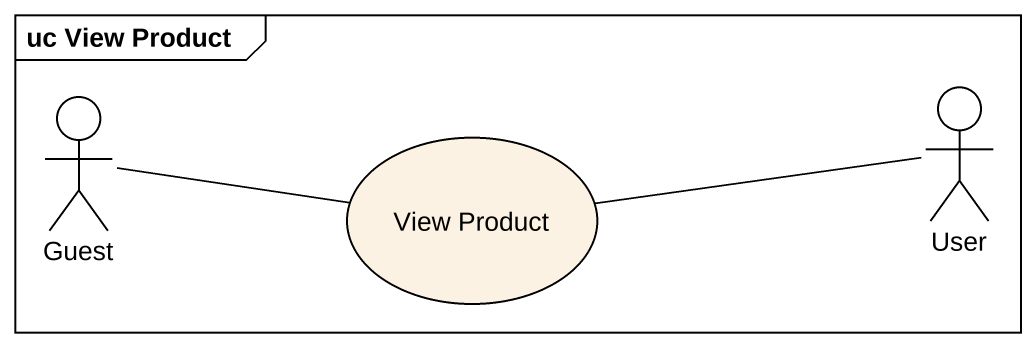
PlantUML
@startuml
mainframe uc View Product
actor Guest
actor User
usecase "View Product" as View_Product
Guest -right- View_Product
User -left- View_Product
@enduml
